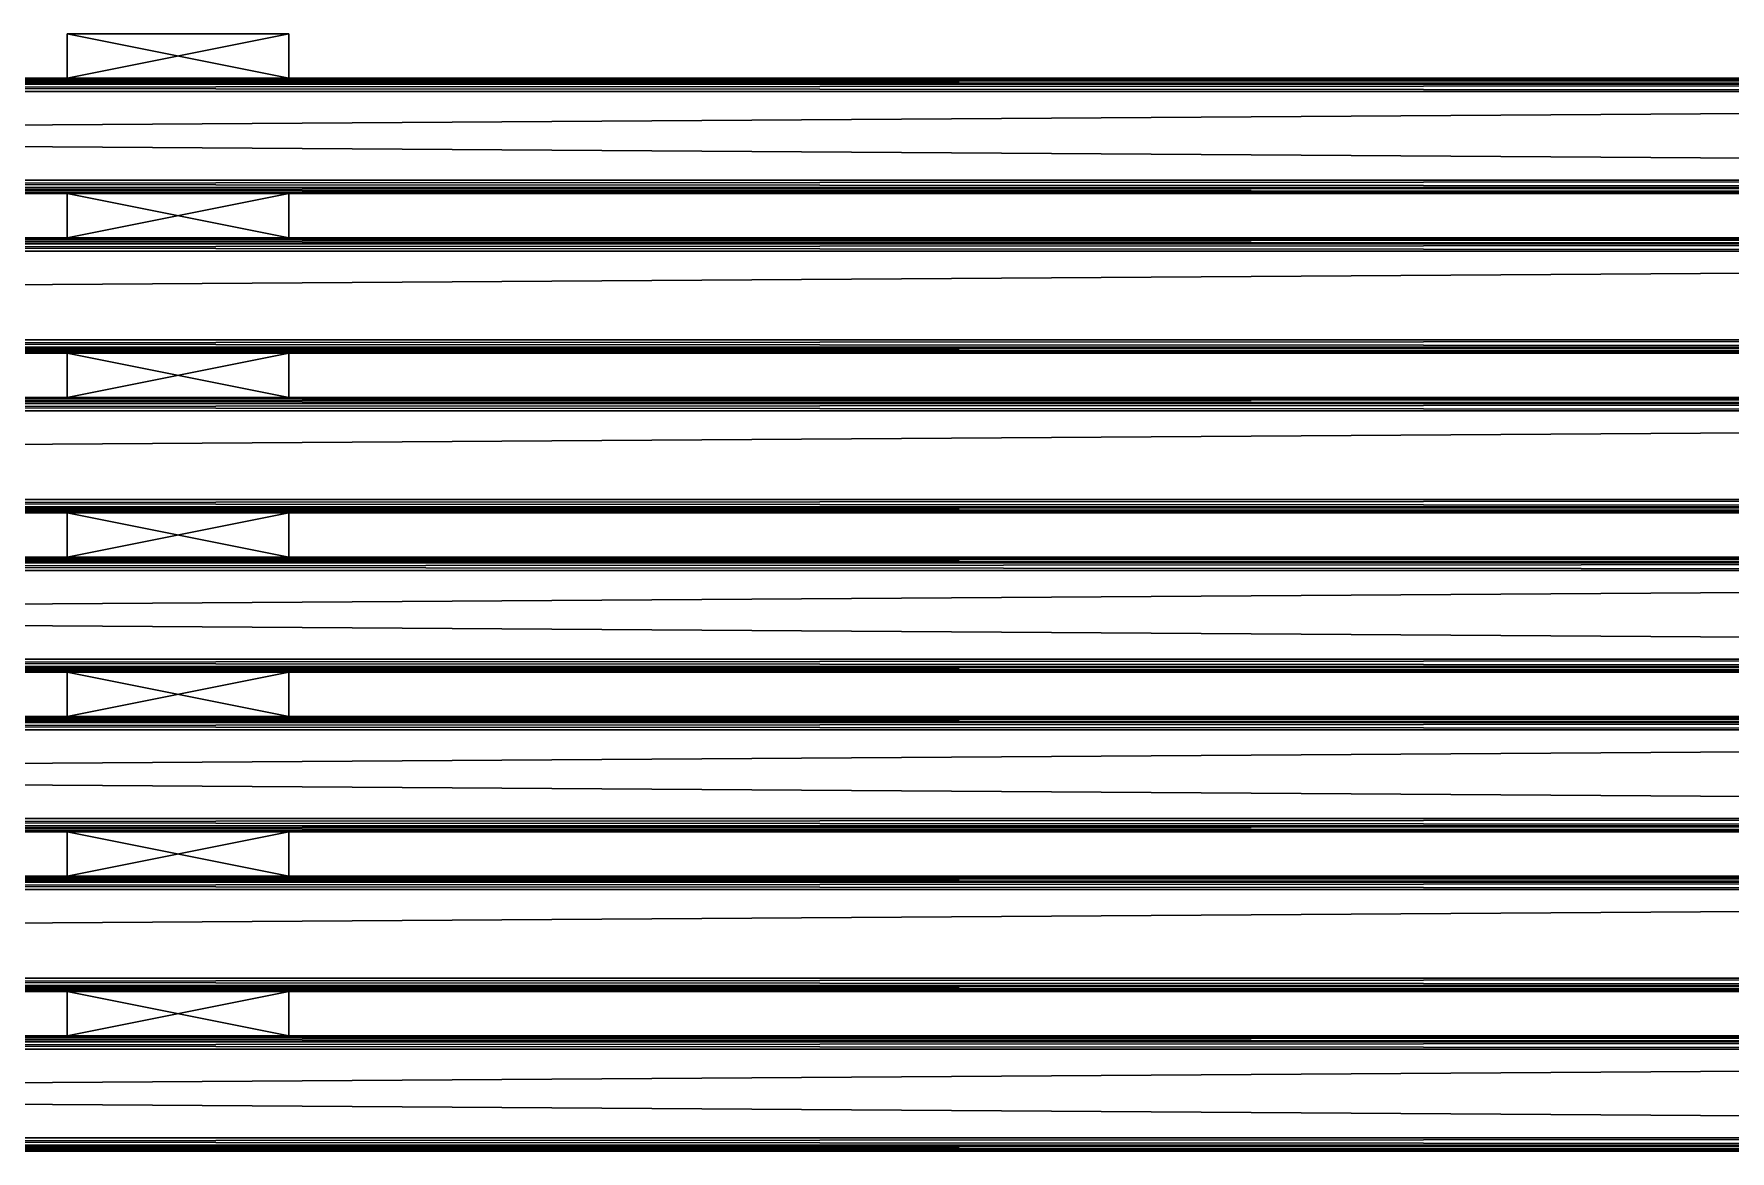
# Model space of a CAD drawing. Extents: x -1.5 to 1.5, y -0.27 to 0.35.
# Drawn here: x 0.3677 to 0.7502, y -0.2657 to -0.0137 of the extents above; entities that cross this region are included whole.
import ezdxf

# ---------------------------------------------------------------- set-up
doc = ezdxf.new("R2010")
doc.units = 0
doc.header["$MEASUREMENT"] = 0
doc.layers.get('0').update_dxf_attribs({"linetype": 'CONTINUOUS'})
doc.layers.add('ARCHITEKTURA_OBECN_', color=7, linetype='CONTINUOUS')

# ---------------------------------------------------------------- blocks, each defined once
blk = doc.blocks.new('*X15')
at = {"layer": 'ARCHITEKTURA_OBECN_', "color": 0, "linetype": 'Continuous'}
mesh = blk.add_polyface(dxfattribs=at)
corners = [(0.37522, -0.23967, 0.40968), (0.42522, -0.23967, 0.40968), (0.42522, -0.22967, 0.40968), (0.37522, -0.22967, 0.40968)]
mesh.append_faces([[corners[k] for k in face] for face in [(3, 0, 2)]], dxfattribs={"vtx1": -1, "color": 0})
mesh.append_faces([[corners[k] for k in face] for face in [(0, 1, 2)]], dxfattribs={"vtx2": -1, "color": 0})
mesh = blk.add_polyface(dxfattribs=at)
corners = [(0.37522, -0.23967, 0.28967), (0.37522, -0.23967, 0.40968), (0.37522, -0.22967, 0.40968), (0.37522, -0.22967, 0.28967)]
mesh.append_faces([[corners[k] for k in face] for face in [(3, 0, 2)]], dxfattribs={"vtx1": -1, "color": 0})
mesh.append_faces([[corners[k] for k in face] for face in [(0, 1, 2)]], dxfattribs={"vtx2": -1, "color": 0})
mesh = blk.add_polyface(dxfattribs=at)
corners = [(0.42522, -0.23967, 0.28967), (0.37522, -0.23967, 0.28967), (0.37522, -0.22967, 0.28967), (0.42522, -0.22967, 0.28967)]
mesh.append_faces([[corners[k] for k in face] for face in [(3, 0, 2)]], dxfattribs={"vtx1": -1, "color": 0})
mesh.append_faces([[corners[k] for k in face] for face in [(0, 1, 2)]], dxfattribs={"vtx2": -1, "color": 0})
mesh = blk.add_polyface(dxfattribs=at)
corners = [(0.42522, -0.22967, 0.28967), (0.37522, -0.22967, 0.28967), (0.37522, -0.22967, 0.40968), (0.42522, -0.22967, 0.40968)]
mesh.append_faces([[corners[k] for k in face] for face in [(3, 0, 2)]], dxfattribs={"vtx1": -1, "color": 0})
mesh.append_faces([[corners[k] for k in face] for face in [(0, 1, 2)]], dxfattribs={"vtx2": -1, "color": 0})
mesh = blk.add_polyface(dxfattribs=at)
corners = [(0.42522, -0.23967, 0.40968), (0.42522, -0.23967, 0.28967), (0.42522, -0.22967, 0.28967), (0.42522, -0.22967, 0.40968)]
mesh.append_faces([[corners[k] for k in face] for face in [(3, 0, 2)]], dxfattribs={"vtx1": -1, "color": 0})
mesh.append_faces([[corners[k] for k in face] for face in [(0, 1, 2)]], dxfattribs={"vtx2": -1, "color": 0})
mesh = blk.add_polyface(dxfattribs=at)
corners = [(0.37522, -0.23967, 0.28967), (0.42522, -0.23967, 0.28967), (0.42522, -0.23967, 0.40968), (0.37522, -0.23967, 0.40968)]
mesh.append_faces([[corners[k] for k in face] for face in [(3, 0, 2)]], dxfattribs={"vtx1": -1, "color": 0})
mesh.append_faces([[corners[k] for k in face] for face in [(0, 1, 2)]], dxfattribs={"vtx2": -1, "color": 0})
blk = doc.blocks.new('*X16')
at = {"layer": 'ARCHITEKTURA_OBECN_', "color": 0, "linetype": 'Continuous'}
mesh = blk.add_polyface(dxfattribs=at)
corners = [(0.37522, -0.20367, 0.40968), (0.42522, -0.20367, 0.40968), (0.42522, -0.19367, 0.40968), (0.37522, -0.19367, 0.40968)]
mesh.append_faces([[corners[k] for k in face] for face in [(3, 0, 2)]], dxfattribs={"vtx1": -1, "color": 0})
mesh.append_faces([[corners[k] for k in face] for face in [(0, 1, 2)]], dxfattribs={"vtx2": -1, "color": 0})
mesh = blk.add_polyface(dxfattribs=at)
corners = [(0.37522, -0.20367, 0.28967), (0.37522, -0.20367, 0.40968), (0.37522, -0.19367, 0.40968), (0.37522, -0.19367, 0.28967)]
mesh.append_faces([[corners[k] for k in face] for face in [(3, 0, 2)]], dxfattribs={"vtx1": -1, "color": 0})
mesh.append_faces([[corners[k] for k in face] for face in [(0, 1, 2)]], dxfattribs={"vtx2": -1, "color": 0})
mesh = blk.add_polyface(dxfattribs=at)
corners = [(0.42522, -0.20367, 0.28967), (0.37522, -0.20367, 0.28967), (0.37522, -0.19367, 0.28967), (0.42522, -0.19367, 0.28967)]
mesh.append_faces([[corners[k] for k in face] for face in [(3, 0, 2)]], dxfattribs={"vtx1": -1, "color": 0})
mesh.append_faces([[corners[k] for k in face] for face in [(0, 1, 2)]], dxfattribs={"vtx2": -1, "color": 0})
mesh = blk.add_polyface(dxfattribs=at)
corners = [(0.42522, -0.19367, 0.28967), (0.37522, -0.19367, 0.28967), (0.37522, -0.19367, 0.40968), (0.42522, -0.19367, 0.40968)]
mesh.append_faces([[corners[k] for k in face] for face in [(3, 0, 2)]], dxfattribs={"vtx1": -1, "color": 0})
mesh.append_faces([[corners[k] for k in face] for face in [(0, 1, 2)]], dxfattribs={"vtx2": -1, "color": 0})
mesh = blk.add_polyface(dxfattribs=at)
corners = [(0.42522, -0.20367, 0.40968), (0.42522, -0.20367, 0.28967), (0.42522, -0.19367, 0.28967), (0.42522, -0.19367, 0.40968)]
mesh.append_faces([[corners[k] for k in face] for face in [(3, 0, 2)]], dxfattribs={"vtx1": -1, "color": 0})
mesh.append_faces([[corners[k] for k in face] for face in [(0, 1, 2)]], dxfattribs={"vtx2": -1, "color": 0})
mesh = blk.add_polyface(dxfattribs=at)
corners = [(0.37522, -0.20367, 0.28967), (0.42522, -0.20367, 0.28967), (0.42522, -0.20367, 0.40968), (0.37522, -0.20367, 0.40968)]
mesh.append_faces([[corners[k] for k in face] for face in [(3, 0, 2)]], dxfattribs={"vtx1": -1, "color": 0})
mesh.append_faces([[corners[k] for k in face] for face in [(0, 1, 2)]], dxfattribs={"vtx2": -1, "color": 0})
blk = doc.blocks.new('*X17')
at = {"layer": 'ARCHITEKTURA_OBECN_', "color": 0, "linetype": 'Continuous'}
mesh = blk.add_polyface(dxfattribs=at)
corners = [(0.37522, -0.16767, 0.40968), (0.42522, -0.16767, 0.40968), (0.42522, -0.15767, 0.40968), (0.37522, -0.15767, 0.40968)]
mesh.append_faces([[corners[k] for k in face] for face in [(3, 0, 2)]], dxfattribs={"vtx1": -1, "color": 0})
mesh.append_faces([[corners[k] for k in face] for face in [(0, 1, 2)]], dxfattribs={"vtx2": -1, "color": 0})
mesh = blk.add_polyface(dxfattribs=at)
corners = [(0.37522, -0.16767, 0.28967), (0.37522, -0.16767, 0.40968), (0.37522, -0.15767, 0.40968), (0.37522, -0.15767, 0.28967)]
mesh.append_faces([[corners[k] for k in face] for face in [(3, 0, 2)]], dxfattribs={"vtx1": -1, "color": 0})
mesh.append_faces([[corners[k] for k in face] for face in [(0, 1, 2)]], dxfattribs={"vtx2": -1, "color": 0})
mesh = blk.add_polyface(dxfattribs=at)
corners = [(0.42522, -0.16767, 0.28967), (0.37522, -0.16767, 0.28967), (0.37522, -0.15767, 0.28967), (0.42522, -0.15767, 0.28967)]
mesh.append_faces([[corners[k] for k in face] for face in [(3, 0, 2)]], dxfattribs={"vtx1": -1, "color": 0})
mesh.append_faces([[corners[k] for k in face] for face in [(0, 1, 2)]], dxfattribs={"vtx2": -1, "color": 0})
mesh = blk.add_polyface(dxfattribs=at)
corners = [(0.42522, -0.15767, 0.28967), (0.37522, -0.15767, 0.28967), (0.37522, -0.15767, 0.40968), (0.42522, -0.15767, 0.40968)]
mesh.append_faces([[corners[k] for k in face] for face in [(3, 0, 2)]], dxfattribs={"vtx1": -1, "color": 0})
mesh.append_faces([[corners[k] for k in face] for face in [(0, 1, 2)]], dxfattribs={"vtx2": -1, "color": 0})
mesh = blk.add_polyface(dxfattribs=at)
corners = [(0.42522, -0.16767, 0.40968), (0.42522, -0.16767, 0.28967), (0.42522, -0.15767, 0.28967), (0.42522, -0.15767, 0.40968)]
mesh.append_faces([[corners[k] for k in face] for face in [(3, 0, 2)]], dxfattribs={"vtx1": -1, "color": 0})
mesh.append_faces([[corners[k] for k in face] for face in [(0, 1, 2)]], dxfattribs={"vtx2": -1, "color": 0})
mesh = blk.add_polyface(dxfattribs=at)
corners = [(0.37522, -0.16767, 0.28967), (0.42522, -0.16767, 0.28967), (0.42522, -0.16767, 0.40968), (0.37522, -0.16767, 0.40968)]
mesh.append_faces([[corners[k] for k in face] for face in [(3, 0, 2)]], dxfattribs={"vtx1": -1, "color": 0})
mesh.append_faces([[corners[k] for k in face] for face in [(0, 1, 2)]], dxfattribs={"vtx2": -1, "color": 0})
blk = doc.blocks.new('*X18')
at = {"layer": 'ARCHITEKTURA_OBECN_', "color": 0, "linetype": 'Continuous'}
mesh = blk.add_polyface(dxfattribs=at)
corners = [(0.37522, -0.13167, 0.40968), (0.42522, -0.13167, 0.40968), (0.42522, -0.12167, 0.40968), (0.37522, -0.12167, 0.40968)]
mesh.append_faces([[corners[k] for k in face] for face in [(3, 0, 2)]], dxfattribs={"vtx1": -1, "color": 0})
mesh.append_faces([[corners[k] for k in face] for face in [(0, 1, 2)]], dxfattribs={"vtx2": -1, "color": 0})
mesh = blk.add_polyface(dxfattribs=at)
corners = [(0.37522, -0.13167, 0.28967), (0.37522, -0.13167, 0.40968), (0.37522, -0.12167, 0.40968), (0.37522, -0.12167, 0.28967)]
mesh.append_faces([[corners[k] for k in face] for face in [(3, 0, 2)]], dxfattribs={"vtx1": -1, "color": 0})
mesh.append_faces([[corners[k] for k in face] for face in [(0, 1, 2)]], dxfattribs={"vtx2": -1, "color": 0})
mesh = blk.add_polyface(dxfattribs=at)
corners = [(0.42522, -0.13167, 0.28967), (0.37522, -0.13167, 0.28967), (0.37522, -0.12167, 0.28967), (0.42522, -0.12167, 0.28967)]
mesh.append_faces([[corners[k] for k in face] for face in [(3, 0, 2)]], dxfattribs={"vtx1": -1, "color": 0})
mesh.append_faces([[corners[k] for k in face] for face in [(0, 1, 2)]], dxfattribs={"vtx2": -1, "color": 0})
mesh = blk.add_polyface(dxfattribs=at)
corners = [(0.42522, -0.12167, 0.28967), (0.37522, -0.12167, 0.28967), (0.37522, -0.12167, 0.40968), (0.42522, -0.12167, 0.40968)]
mesh.append_faces([[corners[k] for k in face] for face in [(3, 0, 2)]], dxfattribs={"vtx1": -1, "color": 0})
mesh.append_faces([[corners[k] for k in face] for face in [(0, 1, 2)]], dxfattribs={"vtx2": -1, "color": 0})
mesh = blk.add_polyface(dxfattribs=at)
corners = [(0.42522, -0.13167, 0.40968), (0.42522, -0.13167, 0.28967), (0.42522, -0.12167, 0.28967), (0.42522, -0.12167, 0.40968)]
mesh.append_faces([[corners[k] for k in face] for face in [(3, 0, 2)]], dxfattribs={"vtx1": -1, "color": 0})
mesh.append_faces([[corners[k] for k in face] for face in [(0, 1, 2)]], dxfattribs={"vtx2": -1, "color": 0})
mesh = blk.add_polyface(dxfattribs=at)
corners = [(0.37522, -0.13167, 0.28967), (0.42522, -0.13167, 0.28967), (0.42522, -0.13167, 0.40968), (0.37522, -0.13167, 0.40968)]
mesh.append_faces([[corners[k] for k in face] for face in [(3, 0, 2)]], dxfattribs={"vtx1": -1, "color": 0})
mesh.append_faces([[corners[k] for k in face] for face in [(0, 1, 2)]], dxfattribs={"vtx2": -1, "color": 0})
blk = doc.blocks.new('*X19')
at = {"layer": 'ARCHITEKTURA_OBECN_', "color": 0, "linetype": 'Continuous'}
mesh = blk.add_polyface(dxfattribs=at)
corners = [(0.37522, -0.09567, 0.40968), (0.42522, -0.09567, 0.40968), (0.42522, -0.08567, 0.40968), (0.37522, -0.08567, 0.40968)]
mesh.append_faces([[corners[k] for k in face] for face in [(3, 0, 2)]], dxfattribs={"vtx1": -1, "color": 0})
mesh.append_faces([[corners[k] for k in face] for face in [(0, 1, 2)]], dxfattribs={"vtx2": -1, "color": 0})
mesh = blk.add_polyface(dxfattribs=at)
corners = [(0.37522, -0.09567, 0.28967), (0.37522, -0.09567, 0.40968), (0.37522, -0.08567, 0.40968), (0.37522, -0.08567, 0.28967)]
mesh.append_faces([[corners[k] for k in face] for face in [(3, 0, 2)]], dxfattribs={"vtx1": -1, "color": 0})
mesh.append_faces([[corners[k] for k in face] for face in [(0, 1, 2)]], dxfattribs={"vtx2": -1, "color": 0})
mesh = blk.add_polyface(dxfattribs=at)
corners = [(0.42522, -0.09567, 0.28967), (0.37522, -0.09567, 0.28967), (0.37522, -0.08567, 0.28967), (0.42522, -0.08567, 0.28967)]
mesh.append_faces([[corners[k] for k in face] for face in [(3, 0, 2)]], dxfattribs={"vtx1": -1, "color": 0})
mesh.append_faces([[corners[k] for k in face] for face in [(0, 1, 2)]], dxfattribs={"vtx2": -1, "color": 0})
mesh = blk.add_polyface(dxfattribs=at)
corners = [(0.42522, -0.08567, 0.28967), (0.37522, -0.08567, 0.28967), (0.37522, -0.08567, 0.40968), (0.42522, -0.08567, 0.40968)]
mesh.append_faces([[corners[k] for k in face] for face in [(3, 0, 2)]], dxfattribs={"vtx1": -1, "color": 0})
mesh.append_faces([[corners[k] for k in face] for face in [(0, 1, 2)]], dxfattribs={"vtx2": -1, "color": 0})
mesh = blk.add_polyface(dxfattribs=at)
corners = [(0.42522, -0.09567, 0.40968), (0.42522, -0.09567, 0.28967), (0.42522, -0.08567, 0.28967), (0.42522, -0.08567, 0.40968)]
mesh.append_faces([[corners[k] for k in face] for face in [(3, 0, 2)]], dxfattribs={"vtx1": -1, "color": 0})
mesh.append_faces([[corners[k] for k in face] for face in [(0, 1, 2)]], dxfattribs={"vtx2": -1, "color": 0})
mesh = blk.add_polyface(dxfattribs=at)
corners = [(0.37522, -0.09567, 0.28967), (0.42522, -0.09567, 0.28967), (0.42522, -0.09567, 0.40968), (0.37522, -0.09567, 0.40968)]
mesh.append_faces([[corners[k] for k in face] for face in [(3, 0, 2)]], dxfattribs={"vtx1": -1, "color": 0})
mesh.append_faces([[corners[k] for k in face] for face in [(0, 1, 2)]], dxfattribs={"vtx2": -1, "color": 0})
blk = doc.blocks.new('*X20')
at = {"layer": 'ARCHITEKTURA_OBECN_', "color": 0, "linetype": 'Continuous'}
mesh = blk.add_polyface(dxfattribs=at)
corners = [(0.37522, -0.05967, 0.40968), (0.42522, -0.05967, 0.40968), (0.42522, -0.04967, 0.40968), (0.37522, -0.04967, 0.40968)]
mesh.append_faces([[corners[k] for k in face] for face in [(3, 0, 2)]], dxfattribs={"vtx1": -1, "color": 0})
mesh.append_faces([[corners[k] for k in face] for face in [(0, 1, 2)]], dxfattribs={"vtx2": -1, "color": 0})
mesh = blk.add_polyface(dxfattribs=at)
corners = [(0.37522, -0.05967, 0.28967), (0.37522, -0.05967, 0.40968), (0.37522, -0.04967, 0.40968), (0.37522, -0.04967, 0.28967)]
mesh.append_faces([[corners[k] for k in face] for face in [(3, 0, 2)]], dxfattribs={"vtx1": -1, "color": 0})
mesh.append_faces([[corners[k] for k in face] for face in [(0, 1, 2)]], dxfattribs={"vtx2": -1, "color": 0})
mesh = blk.add_polyface(dxfattribs=at)
corners = [(0.42522, -0.05967, 0.28967), (0.37522, -0.05967, 0.28967), (0.37522, -0.04967, 0.28967), (0.42522, -0.04967, 0.28967)]
mesh.append_faces([[corners[k] for k in face] for face in [(3, 0, 2)]], dxfattribs={"vtx1": -1, "color": 0})
mesh.append_faces([[corners[k] for k in face] for face in [(0, 1, 2)]], dxfattribs={"vtx2": -1, "color": 0})
mesh = blk.add_polyface(dxfattribs=at)
corners = [(0.42522, -0.04967, 0.28967), (0.37522, -0.04967, 0.28967), (0.37522, -0.04967, 0.40968), (0.42522, -0.04967, 0.40968)]
mesh.append_faces([[corners[k] for k in face] for face in [(3, 0, 2)]], dxfattribs={"vtx1": -1, "color": 0})
mesh.append_faces([[corners[k] for k in face] for face in [(0, 1, 2)]], dxfattribs={"vtx2": -1, "color": 0})
mesh = blk.add_polyface(dxfattribs=at)
corners = [(0.42522, -0.05967, 0.40968), (0.42522, -0.05967, 0.28967), (0.42522, -0.04967, 0.28967), (0.42522, -0.04967, 0.40968)]
mesh.append_faces([[corners[k] for k in face] for face in [(3, 0, 2)]], dxfattribs={"vtx1": -1, "color": 0})
mesh.append_faces([[corners[k] for k in face] for face in [(0, 1, 2)]], dxfattribs={"vtx2": -1, "color": 0})
mesh = blk.add_polyface(dxfattribs=at)
corners = [(0.37522, -0.05967, 0.28967), (0.42522, -0.05967, 0.28967), (0.42522, -0.05967, 0.40968), (0.37522, -0.05967, 0.40968)]
mesh.append_faces([[corners[k] for k in face] for face in [(3, 0, 2)]], dxfattribs={"vtx1": -1, "color": 0})
mesh.append_faces([[corners[k] for k in face] for face in [(0, 1, 2)]], dxfattribs={"vtx2": -1, "color": 0})
blk = doc.blocks.new('*X21')
at = {"layer": 'ARCHITEKTURA_OBECN_', "color": 0, "linetype": 'Continuous'}
mesh = blk.add_polyface(dxfattribs=at)
corners = [(0.37522, -0.02367, 0.40968), (0.42522, -0.02367, 0.40968), (0.42522, -0.01367, 0.40968), (0.37522, -0.01367, 0.40968)]
mesh.append_faces([[corners[k] for k in face] for face in [(3, 0, 2)]], dxfattribs={"vtx1": -1, "color": 0})
mesh.append_faces([[corners[k] for k in face] for face in [(0, 1, 2)]], dxfattribs={"vtx2": -1, "color": 0})
mesh = blk.add_polyface(dxfattribs=at)
corners = [(0.37522, -0.02367, 0.28967), (0.37522, -0.02367, 0.40968), (0.37522, -0.01367, 0.40968), (0.37522, -0.01367, 0.28967)]
mesh.append_faces([[corners[k] for k in face] for face in [(3, 0, 2)]], dxfattribs={"vtx1": -1, "color": 0})
mesh.append_faces([[corners[k] for k in face] for face in [(0, 1, 2)]], dxfattribs={"vtx2": -1, "color": 0})
mesh = blk.add_polyface(dxfattribs=at)
corners = [(0.42522, -0.02367, 0.28967), (0.37522, -0.02367, 0.28967), (0.37522, -0.01367, 0.28967), (0.42522, -0.01367, 0.28967)]
mesh.append_faces([[corners[k] for k in face] for face in [(3, 0, 2)]], dxfattribs={"vtx1": -1, "color": 0})
mesh.append_faces([[corners[k] for k in face] for face in [(0, 1, 2)]], dxfattribs={"vtx2": -1, "color": 0})
mesh = blk.add_polyface(dxfattribs=at)
corners = [(0.42522, -0.01367, 0.28967), (0.37522, -0.01367, 0.28967), (0.37522, -0.01367, 0.40968), (0.42522, -0.01367, 0.40968)]
mesh.append_faces([[corners[k] for k in face] for face in [(3, 0, 2)]], dxfattribs={"vtx1": -1, "color": 0})
mesh.append_faces([[corners[k] for k in face] for face in [(0, 1, 2)]], dxfattribs={"vtx2": -1, "color": 0})
mesh = blk.add_polyface(dxfattribs=at)
corners = [(0.42522, -0.02367, 0.40968), (0.42522, -0.02367, 0.28967), (0.42522, -0.01367, 0.28967), (0.42522, -0.01367, 0.40968)]
mesh.append_faces([[corners[k] for k in face] for face in [(3, 0, 2)]], dxfattribs={"vtx1": -1, "color": 0})
mesh.append_faces([[corners[k] for k in face] for face in [(0, 1, 2)]], dxfattribs={"vtx2": -1, "color": 0})
mesh = blk.add_polyface(dxfattribs=at)
corners = [(0.37522, -0.02367, 0.28967), (0.42522, -0.02367, 0.28967), (0.42522, -0.02367, 0.40968), (0.37522, -0.02367, 0.40968)]
mesh.append_faces([[corners[k] for k in face] for face in [(3, 0, 2)]], dxfattribs={"vtx1": -1, "color": 0})
mesh.append_faces([[corners[k] for k in face] for face in [(0, 1, 2)]], dxfattribs={"vtx2": -1, "color": 0})

msp = doc.modelspace()

# ---------------------------------------------------------------- linework, layer by layer
at = {"linetype": 'Continuous'}
for points in [[(1.49822, -0.02367, 0.28266), (1.49822, -0.02367, 0.41666), (-1.49778, -0.02367, 0.41666)], [(-1.49778, -0.02367, 0.41666), (-1.49778, -0.02367, 0.28266), (1.49822, -0.02367, 0.28266)], [(-1.49778, -0.024, 0.28099), (1.49822, -0.024, 0.28099), (1.49822, -0.02367, 0.28266)], [(1.49822, -0.02367, 0.28266), (-1.49778, -0.02367, 0.28266), (-1.49778, -0.024, 0.28099)], [(1.49822, -0.024, 0.41832), (-1.49778, -0.024, 0.41832), (-1.49778, -0.02367, 0.41666)], [(-1.49778, -0.02367, 0.41666), (1.49822, -0.02367, 0.41666), (1.49822, -0.024, 0.41832)], [(-1.49778, -0.025, 0.27999), (1.49822, -0.025, 0.27999), (1.49822, -0.024, 0.28099)], [(1.49822, -0.024, 0.28099), (-1.49778, -0.024, 0.28099), (-1.49778, -0.025, 0.27999)], [(1.49822, -0.025, 0.41932), (-1.49778, -0.025, 0.41932), (-1.49778, -0.024, 0.41832)], [(-1.49778, -0.024, 0.41832), (1.49822, -0.024, 0.41832), (1.49822, -0.025, 0.41932)], [(-1.49778, -0.025, 0.27999), (-1.49778, -0.02667, 0.27966), (1.49822, -0.02667, 0.27966)], [(1.49822, -0.02667, 0.27966), (1.49822, -0.025, 0.27999), (-1.49778, -0.025, 0.27999)], [(-1.49778, -0.02667, 0.41966), (-1.49778, -0.025, 0.41932), (1.49822, -0.025, 0.41932)], [(1.49822, -0.025, 0.41932), (1.49822, -0.02667, 0.41966), (-1.49778, -0.02667, 0.41966)], [(-1.49778, -0.04667, 0.41966), (-1.49778, -0.02667, 0.41966), (1.49822, -0.02667, 0.41966)], [(1.49822, -0.02667, 0.41966), (1.49822, -0.04667, 0.41966), (-1.49778, -0.04667, 0.41966)], [(-1.49778, -0.02667, 0.27966), (-1.49778, -0.04667, 0.27966), (1.49822, -0.04667, 0.27966)], [(1.49822, -0.04667, 0.27966), (1.49822, -0.02667, 0.27966), (-1.49778, -0.02667, 0.27966)], [(-1.49778, -0.04667, 0.27966), (-1.49778, -0.04833, 0.27999), (1.49822, -0.04833, 0.27999)], [(1.49822, -0.04833, 0.27999), (1.49822, -0.04667, 0.27966), (-1.49778, -0.04667, 0.27966)], [(1.49822, -0.04667, 0.41966), (1.49822, -0.04833, 0.41932), (-1.49778, -0.04833, 0.41932)], [(-1.49778, -0.04833, 0.41932), (-1.49778, -0.04667, 0.41966), (1.49822, -0.04667, 0.41966)], [(-1.49778, -0.04933, 0.28099), (1.49822, -0.04933, 0.28099), (1.49822, -0.04833, 0.27999)], [(1.49822, -0.04833, 0.27999), (-1.49778, -0.04833, 0.27999), (-1.49778, -0.04933, 0.28099)], [(1.49822, -0.04933, 0.41832), (-1.49778, -0.04933, 0.41832), (-1.49778, -0.04833, 0.41932)], [(-1.49778, -0.04833, 0.41932), (1.49822, -0.04833, 0.41932), (1.49822, -0.04933, 0.41832)], [(1.49822, -0.04933, 0.28099), (-1.49778, -0.04933, 0.28099), (-1.49778, -0.04967, 0.28266)], [(-1.49778, -0.04967, 0.28266), (1.49822, -0.04967, 0.28266), (1.49822, -0.04933, 0.28099)], [(1.49822, -0.04967, 0.41666), (-1.49778, -0.04967, 0.41666), (-1.49778, -0.04933, 0.41832)], [(-1.49778, -0.04933, 0.41832), (1.49822, -0.04933, 0.41832), (1.49822, -0.04967, 0.41666)], [(-1.49778, -0.04967, 0.28266), (-1.49778, -0.04967, 0.41666), (1.49822, -0.04967, 0.41666)], [(1.49822, -0.04967, 0.41666), (1.49822, -0.04967, 0.28266), (-1.49778, -0.04967, 0.28266)], [(1.49822, -0.05967, 0.28266), (1.49822, -0.05967, 0.41666), (-1.49778, -0.05967, 0.41666)], [(-1.49778, -0.05967, 0.41666), (-1.49778, -0.05967, 0.28266), (1.49822, -0.05967, 0.28266)], [(-1.49778, -0.06, 0.28099), (1.49822, -0.06, 0.28099), (1.49822, -0.05967, 0.28266)], [(1.49822, -0.05967, 0.28266), (-1.49778, -0.05967, 0.28266), (-1.49778, -0.06, 0.28099)], [(1.49822, -0.06, 0.41832), (-1.49778, -0.06, 0.41832), (-1.49778, -0.05967, 0.41666)], [(-1.49778, -0.05967, 0.41666), (1.49822, -0.05967, 0.41666), (1.49822, -0.06, 0.41832)], [(-1.49778, -0.061, 0.27999), (1.49822, -0.061, 0.27999), (1.49822, -0.06, 0.28099)], [(1.49822, -0.06, 0.28099), (-1.49778, -0.06, 0.28099), (-1.49778, -0.061, 0.27999)], [(1.49822, -0.061, 0.41932), (-1.49778, -0.061, 0.41932), (-1.49778, -0.06, 0.41832)], [(-1.49778, -0.06, 0.41832), (1.49822, -0.06, 0.41832), (1.49822, -0.061, 0.41932)], [(-1.49778, -0.061, 0.27999), (-1.49778, -0.06267, 0.27966), (1.49822, -0.06267, 0.27966)], [(1.49822, -0.06267, 0.27966), (1.49822, -0.061, 0.27999), (-1.49778, -0.061, 0.27999)], [(-1.49778, -0.06267, 0.41966), (-1.49778, -0.061, 0.41932), (1.49822, -0.061, 0.41932)], [(1.49822, -0.061, 0.41932), (1.49822, -0.06267, 0.41966), (-1.49778, -0.06267, 0.41966)], [(-1.49778, -0.08267, 0.41966), (-1.49778, -0.06267, 0.41966), (1.49822, -0.06267, 0.41966)], [(1.49822, -0.06267, 0.41966), (1.49822, -0.08267, 0.41966), (-1.49778, -0.08267, 0.41966)], [(-1.49778, -0.08267, 0.27966), (1.49822, -0.08267, 0.27966), (1.49822, -0.06267, 0.27966)], [(1.49822, -0.06267, 0.27966), (-1.49778, -0.06267, 0.27966), (-1.49778, -0.08267, 0.27966)], [(-1.49778, -0.08267, 0.27966), (-1.49778, -0.08433, 0.27999), (1.49822, -0.08433, 0.27999)], [(1.49822, -0.08433, 0.27999), (1.49822, -0.08267, 0.27966), (-1.49778, -0.08267, 0.27966)], [(1.49822, -0.08267, 0.41966), (1.49822, -0.08433, 0.41932), (-1.49778, -0.08433, 0.41932)], [(-1.49778, -0.08433, 0.41932), (-1.49778, -0.08267, 0.41966), (1.49822, -0.08267, 0.41966)], [(-1.49778, -0.08533, 0.28099), (1.49822, -0.08533, 0.28099), (1.49822, -0.08433, 0.27999)], [(1.49822, -0.08433, 0.27999), (-1.49778, -0.08433, 0.27999), (-1.49778, -0.08533, 0.28099)], [(1.49822, -0.08533, 0.41832), (-1.49778, -0.08533, 0.41832), (-1.49778, -0.08433, 0.41932)], [(-1.49778, -0.08433, 0.41932), (1.49822, -0.08433, 0.41932), (1.49822, -0.08533, 0.41832)], [(1.49822, -0.08533, 0.28099), (-1.49778, -0.08533, 0.28099), (-1.49778, -0.08567, 0.28266)], [(-1.49778, -0.08567, 0.28266), (1.49822, -0.08567, 0.28266), (1.49822, -0.08533, 0.28099)], [(1.49822, -0.08567, 0.41666), (-1.49778, -0.08567, 0.41666), (-1.49778, -0.08533, 0.41832)], [(-1.49778, -0.08533, 0.41832), (1.49822, -0.08533, 0.41832), (1.49822, -0.08567, 0.41666)], [(-1.49778, -0.08567, 0.28266), (-1.49778, -0.08567, 0.41666), (1.49822, -0.08567, 0.41666)], [(1.49822, -0.08567, 0.41666), (1.49822, -0.08567, 0.28266), (-1.49778, -0.08567, 0.28266)], [(1.49822, -0.09567, 0.28266), (1.49822, -0.09567, 0.41666), (-1.49778, -0.09567, 0.41666)], [(-1.49778, -0.09567, 0.41666), (-1.49778, -0.09567, 0.28266), (1.49822, -0.09567, 0.28266)], [(-1.49778, -0.096, 0.28099), (1.49822, -0.096, 0.28099), (1.49822, -0.09567, 0.28266)], [(1.49822, -0.09567, 0.28266), (-1.49778, -0.09567, 0.28266), (-1.49778, -0.096, 0.28099)], [(1.49822, -0.096, 0.41832), (-1.49778, -0.096, 0.41832), (-1.49778, -0.09567, 0.41666)], [(-1.49778, -0.09567, 0.41666), (1.49822, -0.09567, 0.41666), (1.49822, -0.096, 0.41832)], [(-1.49778, -0.097, 0.27999), (1.49822, -0.097, 0.27999), (1.49822, -0.096, 0.28099)], [(1.49822, -0.096, 0.28099), (-1.49778, -0.096, 0.28099), (-1.49778, -0.097, 0.27999)], [(1.49822, -0.097, 0.41932), (-1.49778, -0.097, 0.41932), (-1.49778, -0.096, 0.41832)], [(-1.49778, -0.096, 0.41832), (1.49822, -0.096, 0.41832), (1.49822, -0.097, 0.41932)], [(-1.49778, -0.097, 0.27999), (-1.49778, -0.09867, 0.27966), (1.49822, -0.09867, 0.27966)], [(1.49822, -0.09867, 0.27966), (1.49822, -0.097, 0.27999), (-1.49778, -0.097, 0.27999)], [(-1.49778, -0.09867, 0.41966), (-1.49778, -0.097, 0.41932), (1.49822, -0.097, 0.41932)], [(1.49822, -0.097, 0.41932), (1.49822, -0.09867, 0.41966), (-1.49778, -0.09867, 0.41966)], [(-1.49778, -0.11867, 0.41966), (-1.49778, -0.09867, 0.41966), (1.49822, -0.09867, 0.41966)], [(1.49822, -0.09867, 0.41966), (1.49822, -0.11867, 0.41966), (-1.49778, -0.11867, 0.41966)], [(-1.49778, -0.11867, 0.27966), (1.49822, -0.11867, 0.27966), (1.49822, -0.09867, 0.27966)], [(1.49822, -0.09867, 0.27966), (-1.49778, -0.09867, 0.27966), (-1.49778, -0.11867, 0.27966)], [(-1.49778, -0.11867, 0.27966), (-1.49778, -0.12033, 0.27999), (1.49822, -0.12033, 0.27999)], [(1.49822, -0.12033, 0.27999), (1.49822, -0.11867, 0.27966), (-1.49778, -0.11867, 0.27966)], [(1.49822, -0.11867, 0.41966), (1.49822, -0.12033, 0.41932), (-1.49778, -0.12033, 0.41932)], [(-1.49778, -0.12033, 0.41932), (-1.49778, -0.11867, 0.41966), (1.49822, -0.11867, 0.41966)], [(-1.49778, -0.12133, 0.28099), (1.49822, -0.12133, 0.28099), (1.49822, -0.12033, 0.27999)], [(1.49822, -0.12033, 0.27999), (-1.49778, -0.12033, 0.27999), (-1.49778, -0.12133, 0.28099)], [(1.49822, -0.12133, 0.41832), (-1.49778, -0.12133, 0.41832), (-1.49778, -0.12033, 0.41932)], [(-1.49778, -0.12033, 0.41932), (1.49822, -0.12033, 0.41932), (1.49822, -0.12133, 0.41832)], [(1.49822, -0.12133, 0.28099), (-1.49778, -0.12133, 0.28099), (-1.49778, -0.12167, 0.28266)], [(-1.49778, -0.12167, 0.28266), (1.49822, -0.12167, 0.28266), (1.49822, -0.12133, 0.28099)], [(1.49822, -0.12167, 0.41666), (-1.49778, -0.12167, 0.41666), (-1.49778, -0.12133, 0.41832)], [(-1.49778, -0.12133, 0.41832), (1.49822, -0.12133, 0.41832), (1.49822, -0.12167, 0.41666)], [(-1.49778, -0.12167, 0.28266), (-1.49778, -0.12167, 0.41666), (1.49822, -0.12167, 0.41666)], [(1.49822, -0.12167, 0.41666), (1.49822, -0.12167, 0.28266), (-1.49778, -0.12167, 0.28266)], [(1.49822, -0.13167, 0.28266), (1.49822, -0.13167, 0.41666), (-1.49778, -0.13167, 0.41666)], [(-1.49778, -0.13167, 0.41666), (-1.49778, -0.13167, 0.28266), (1.49822, -0.13167, 0.28266)], [(-1.49778, -0.132, 0.28099), (1.49822, -0.132, 0.28099), (1.49822, -0.13167, 0.28266)], [(1.49822, -0.13167, 0.28266), (-1.49778, -0.13167, 0.28266), (-1.49778, -0.132, 0.28099)], [(1.49822, -0.132, 0.41832), (-1.49778, -0.132, 0.41832), (-1.49778, -0.13167, 0.41666)], [(-1.49778, -0.13167, 0.41666), (1.49822, -0.13167, 0.41666), (1.49822, -0.132, 0.41832)], [(-1.49778, -0.133, 0.27999), (1.49822, -0.133, 0.27999), (1.49822, -0.132, 0.28099)], [(1.49822, -0.132, 0.28099), (-1.49778, -0.132, 0.28099), (-1.49778, -0.133, 0.27999)], [(1.49822, -0.133, 0.41932), (-1.49778, -0.133, 0.41932), (-1.49778, -0.132, 0.41832)], [(-1.49778, -0.132, 0.41832), (1.49822, -0.132, 0.41832), (1.49822, -0.133, 0.41932)], [(-1.49778, -0.133, 0.27999), (-1.49778, -0.13467, 0.27966), (1.49822, -0.13467, 0.27966)], [(1.49822, -0.13467, 0.27966), (1.49822, -0.133, 0.27999), (-1.49778, -0.133, 0.27999)], [(-1.49778, -0.13467, 0.41966), (-1.49778, -0.133, 0.41932), (1.49822, -0.133, 0.41932)], [(1.49822, -0.133, 0.41932), (1.49822, -0.13467, 0.41966), (-1.49778, -0.13467, 0.41966)], [(-1.49778, -0.15467, 0.41966), (-1.49778, -0.13467, 0.41966), (1.49822, -0.13467, 0.41966)], [(1.49822, -0.13467, 0.41966), (1.49822, -0.15467, 0.41966), (-1.49778, -0.15467, 0.41966)], [(-1.49778, -0.13467, 0.27966), (-1.49778, -0.15467, 0.27966), (1.49822, -0.15467, 0.27966)], [(1.49822, -0.15467, 0.27966), (1.49822, -0.13467, 0.27966), (-1.49778, -0.13467, 0.27966)], [(-1.49778, -0.15467, 0.27966), (-1.49778, -0.15633, 0.27999), (1.49822, -0.15633, 0.27999)], [(1.49822, -0.15633, 0.27999), (1.49822, -0.15467, 0.27966), (-1.49778, -0.15467, 0.27966)], [(1.49822, -0.15467, 0.41966), (1.49822, -0.15633, 0.41932), (-1.49778, -0.15633, 0.41932)], [(-1.49778, -0.15633, 0.41932), (-1.49778, -0.15467, 0.41966), (1.49822, -0.15467, 0.41966)], [(-1.49778, -0.15733, 0.28099), (1.49822, -0.15733, 0.28099), (1.49822, -0.15633, 0.27999)], [(1.49822, -0.15633, 0.27999), (-1.49778, -0.15633, 0.27999), (-1.49778, -0.15733, 0.28099)], [(1.49822, -0.15733, 0.41832), (-1.49778, -0.15733, 0.41832), (-1.49778, -0.15633, 0.41932)], [(-1.49778, -0.15633, 0.41932), (1.49822, -0.15633, 0.41932), (1.49822, -0.15733, 0.41832)], [(1.49822, -0.15733, 0.28099), (-1.49778, -0.15733, 0.28099), (-1.49778, -0.15767, 0.28266)], [(-1.49778, -0.15767, 0.28266), (1.49822, -0.15767, 0.28266), (1.49822, -0.15733, 0.28099)], [(1.49822, -0.15767, 0.41666), (-1.49778, -0.15767, 0.41666), (-1.49778, -0.15733, 0.41832)], [(-1.49778, -0.15733, 0.41832), (1.49822, -0.15733, 0.41832), (1.49822, -0.15767, 0.41666)], [(-1.49778, -0.15767, 0.28266), (-1.49778, -0.15767, 0.41666), (1.49822, -0.15767, 0.41666)], [(1.49822, -0.15767, 0.41666), (1.49822, -0.15767, 0.28266), (-1.49778, -0.15767, 0.28266)], [(1.49822, -0.16767, 0.28266), (1.49822, -0.16767, 0.41666), (-1.49778, -0.16767, 0.41666)], [(-1.49778, -0.16767, 0.41666), (-1.49778, -0.16767, 0.28266), (1.49822, -0.16767, 0.28266)], [(-1.49778, -0.168, 0.28099), (1.49822, -0.168, 0.28099), (1.49822, -0.16767, 0.28266)], [(1.49822, -0.16767, 0.28266), (-1.49778, -0.16767, 0.28266), (-1.49778, -0.168, 0.28099)], [(1.49822, -0.168, 0.41832), (-1.49778, -0.168, 0.41832), (-1.49778, -0.16767, 0.41666)], [(-1.49778, -0.16767, 0.41666), (1.49822, -0.16767, 0.41666), (1.49822, -0.168, 0.41832)], [(-1.49778, -0.169, 0.27999), (1.49822, -0.169, 0.27999), (1.49822, -0.168, 0.28099)], [(1.49822, -0.168, 0.28099), (-1.49778, -0.168, 0.28099), (-1.49778, -0.169, 0.27999)], [(1.49822, -0.169, 0.41932), (-1.49778, -0.169, 0.41932), (-1.49778, -0.168, 0.41832)], [(-1.49778, -0.168, 0.41832), (1.49822, -0.168, 0.41832), (1.49822, -0.169, 0.41932)], [(-1.49778, -0.169, 0.27999), (-1.49778, -0.17067, 0.27966), (1.49822, -0.17067, 0.27966)], [(1.49822, -0.17067, 0.27966), (1.49822, -0.169, 0.27999), (-1.49778, -0.169, 0.27999)], [(-1.49778, -0.17067, 0.41966), (-1.49778, -0.169, 0.41932), (1.49822, -0.169, 0.41932)], [(1.49822, -0.169, 0.41932), (1.49822, -0.17067, 0.41966), (-1.49778, -0.17067, 0.41966)], [(-1.49778, -0.19067, 0.41966), (-1.49778, -0.17067, 0.41966), (1.49822, -0.17067, 0.41966)], [(1.49822, -0.17067, 0.41966), (1.49822, -0.19067, 0.41966), (-1.49778, -0.19067, 0.41966)], [(-1.49778, -0.17067, 0.27966), (-1.49778, -0.19067, 0.27966), (1.49822, -0.19067, 0.27966)], [(1.49822, -0.19067, 0.27966), (1.49822, -0.17067, 0.27966), (-1.49778, -0.17067, 0.27966)], [(-1.49778, -0.19067, 0.27966), (-1.49778, -0.19233, 0.27999), (1.49822, -0.19233, 0.27999)], [(1.49822, -0.19233, 0.27999), (1.49822, -0.19067, 0.27966), (-1.49778, -0.19067, 0.27966)], [(1.49822, -0.19067, 0.41966), (1.49822, -0.19233, 0.41932), (-1.49778, -0.19233, 0.41932)], [(-1.49778, -0.19233, 0.41932), (-1.49778, -0.19067, 0.41966), (1.49822, -0.19067, 0.41966)], [(-1.49778, -0.19333, 0.28099), (1.49822, -0.19333, 0.28099), (1.49822, -0.19233, 0.27999)], [(1.49822, -0.19233, 0.27999), (-1.49778, -0.19233, 0.27999), (-1.49778, -0.19333, 0.28099)], [(1.49822, -0.19333, 0.41832), (-1.49778, -0.19333, 0.41832), (-1.49778, -0.19233, 0.41932)], [(-1.49778, -0.19233, 0.41932), (1.49822, -0.19233, 0.41932), (1.49822, -0.19333, 0.41832)], [(1.49822, -0.19333, 0.28099), (-1.49778, -0.19333, 0.28099), (-1.49778, -0.19367, 0.28266)], [(-1.49778, -0.19367, 0.28266), (1.49822, -0.19367, 0.28266), (1.49822, -0.19333, 0.28099)], [(1.49822, -0.19367, 0.41666), (-1.49778, -0.19367, 0.41666), (-1.49778, -0.19333, 0.41832)], [(-1.49778, -0.19333, 0.41832), (1.49822, -0.19333, 0.41832), (1.49822, -0.19367, 0.41666)], [(-1.49778, -0.19367, 0.28266), (-1.49778, -0.19367, 0.41666), (1.49822, -0.19367, 0.41666)], [(1.49822, -0.19367, 0.41666), (1.49822, -0.19367, 0.28266), (-1.49778, -0.19367, 0.28266)], [(1.49822, -0.20367, 0.28266), (1.49822, -0.20367, 0.41666), (-1.49778, -0.20367, 0.41666)], [(-1.49778, -0.20367, 0.41666), (-1.49778, -0.20367, 0.28266), (1.49822, -0.20367, 0.28266)], [(-1.49778, -0.204, 0.28099), (1.49822, -0.204, 0.28099), (1.49822, -0.20367, 0.28266)], [(1.49822, -0.20367, 0.28266), (-1.49778, -0.20367, 0.28266), (-1.49778, -0.204, 0.28099)], [(1.49822, -0.204, 0.41832), (-1.49778, -0.204, 0.41832), (-1.49778, -0.20367, 0.41666)], [(-1.49778, -0.20367, 0.41666), (1.49822, -0.20367, 0.41666), (1.49822, -0.204, 0.41832)], [(-1.49778, -0.205, 0.27999), (1.49822, -0.205, 0.27999), (1.49822, -0.204, 0.28099)], [(1.49822, -0.204, 0.28099), (-1.49778, -0.204, 0.28099), (-1.49778, -0.205, 0.27999)], [(1.49822, -0.205, 0.41932), (-1.49778, -0.205, 0.41932), (-1.49778, -0.204, 0.41832)], [(-1.49778, -0.204, 0.41832), (1.49822, -0.204, 0.41832), (1.49822, -0.205, 0.41932)], [(-1.49778, -0.205, 0.27999), (-1.49778, -0.20667, 0.27966), (1.49822, -0.20667, 0.27966)], [(1.49822, -0.20667, 0.27966), (1.49822, -0.205, 0.27999), (-1.49778, -0.205, 0.27999)], [(-1.49778, -0.20667, 0.41966), (-1.49778, -0.205, 0.41932), (1.49822, -0.205, 0.41932)], [(1.49822, -0.205, 0.41932), (1.49822, -0.20667, 0.41966), (-1.49778, -0.20667, 0.41966)], [(-1.49778, -0.22667, 0.41966), (-1.49778, -0.20667, 0.41966), (1.49822, -0.20667, 0.41966)], [(1.49822, -0.20667, 0.41966), (1.49822, -0.22667, 0.41966), (-1.49778, -0.22667, 0.41966)], [(-1.49778, -0.22667, 0.27966), (1.49822, -0.22667, 0.27966), (1.49822, -0.20667, 0.27966)], [(1.49822, -0.20667, 0.27966), (-1.49778, -0.20667, 0.27966), (-1.49778, -0.22667, 0.27966)], [(-1.49778, -0.22667, 0.27966), (-1.49778, -0.22833, 0.27999), (1.49822, -0.22833, 0.27999)], [(1.49822, -0.22833, 0.27999), (1.49822, -0.22667, 0.27966), (-1.49778, -0.22667, 0.27966)], [(1.49822, -0.22667, 0.41966), (1.49822, -0.22833, 0.41932), (-1.49778, -0.22833, 0.41932)], [(-1.49778, -0.22833, 0.41932), (-1.49778, -0.22667, 0.41966), (1.49822, -0.22667, 0.41966)], [(-1.49778, -0.22933, 0.28099), (1.49822, -0.22933, 0.28099), (1.49822, -0.22833, 0.27999)], [(1.49822, -0.22833, 0.27999), (-1.49778, -0.22833, 0.27999), (-1.49778, -0.22933, 0.28099)], [(1.49822, -0.22933, 0.41832), (-1.49778, -0.22933, 0.41832), (-1.49778, -0.22833, 0.41932)], [(-1.49778, -0.22833, 0.41932), (1.49822, -0.22833, 0.41932), (1.49822, -0.22933, 0.41832)], [(1.49822, -0.22933, 0.28099), (-1.49778, -0.22933, 0.28099), (-1.49778, -0.22967, 0.28266)], [(-1.49778, -0.22967, 0.28266), (1.49822, -0.22967, 0.28266), (1.49822, -0.22933, 0.28099)], [(1.49822, -0.22967, 0.41666), (-1.49778, -0.22967, 0.41666), (-1.49778, -0.22933, 0.41832)], [(-1.49778, -0.22933, 0.41832), (1.49822, -0.22933, 0.41832), (1.49822, -0.22967, 0.41666)], [(-1.49778, -0.22967, 0.28266), (-1.49778, -0.22967, 0.41666), (1.49822, -0.22967, 0.41666)], [(1.49822, -0.22967, 0.41666), (1.49822, -0.22967, 0.28266), (-1.49778, -0.22967, 0.28266)], [(1.49822, -0.23966, 0.28266), (1.49822, -0.23966, 0.41666), (-1.49778, -0.23966, 0.41666)], [(-1.49778, -0.23966, 0.41666), (-1.49778, -0.23966, 0.28266), (1.49822, -0.23966, 0.28266)], [(-1.49778, -0.24, 0.28099), (1.49822, -0.24, 0.28099), (1.49822, -0.23966, 0.28266)], [(1.49822, -0.23966, 0.28266), (-1.49778, -0.23966, 0.28266), (-1.49778, -0.24, 0.28099)], [(1.49822, -0.24, 0.41832), (-1.49778, -0.24, 0.41832), (-1.49778, -0.23966, 0.41666)], [(-1.49778, -0.23966, 0.41666), (1.49822, -0.23966, 0.41666), (1.49822, -0.24, 0.41832)], [(-1.49778, -0.241, 0.27999), (1.49822, -0.241, 0.27999), (1.49822, -0.24, 0.28099)], [(1.49822, -0.24, 0.28099), (-1.49778, -0.24, 0.28099), (-1.49778, -0.241, 0.27999)], [(1.49822, -0.241, 0.41932), (-1.49778, -0.241, 0.41932), (-1.49778, -0.24, 0.41832)], [(-1.49778, -0.24, 0.41832), (1.49822, -0.24, 0.41832), (1.49822, -0.241, 0.41932)], [(-1.49778, -0.241, 0.27999), (-1.49778, -0.24266, 0.27966), (1.49822, -0.24266, 0.27966)], [(1.49822, -0.24266, 0.27966), (1.49822, -0.241, 0.27999), (-1.49778, -0.241, 0.27999)], [(-1.49778, -0.24266, 0.41966), (-1.49778, -0.241, 0.41932), (1.49822, -0.241, 0.41932)], [(1.49822, -0.241, 0.41932), (1.49822, -0.24266, 0.41966), (-1.49778, -0.24266, 0.41966)], [(-1.49778, -0.26267, 0.41966), (-1.49778, -0.24266, 0.41966), (1.49822, -0.24266, 0.41966)], [(1.49822, -0.24266, 0.41966), (1.49822, -0.26267, 0.41966), (-1.49778, -0.26267, 0.41966)], [(-1.49778, -0.24266, 0.27966), (-1.49778, -0.26267, 0.27966), (1.49822, -0.26267, 0.27966)], [(1.49822, -0.26267, 0.27966), (1.49822, -0.24266, 0.27966), (-1.49778, -0.24266, 0.27966)], [(-1.49778, -0.26267, 0.27966), (-1.49778, -0.26433, 0.27999), (1.49822, -0.26433, 0.27999)], [(1.49822, -0.26433, 0.27999), (1.49822, -0.26267, 0.27966), (-1.49778, -0.26267, 0.27966)], [(1.49822, -0.26267, 0.41966), (1.49822, -0.26433, 0.41932), (-1.49778, -0.26433, 0.41932)], [(-1.49778, -0.26433, 0.41932), (-1.49778, -0.26267, 0.41966), (1.49822, -0.26267, 0.41966)], [(-1.49778, -0.26533, 0.28099), (1.49822, -0.26533, 0.28099), (1.49822, -0.26433, 0.27999)], [(1.49822, -0.26433, 0.27999), (-1.49778, -0.26433, 0.27999), (-1.49778, -0.26533, 0.28099)], [(1.49822, -0.26533, 0.41832), (-1.49778, -0.26533, 0.41832), (-1.49778, -0.26433, 0.41932)], [(-1.49778, -0.26433, 0.41932), (1.49822, -0.26433, 0.41932), (1.49822, -0.26533, 0.41832)], [(1.49822, -0.26533, 0.28099), (-1.49778, -0.26533, 0.28099), (-1.49778, -0.26567, 0.28266)], [(-1.49778, -0.26567, 0.28266), (1.49822, -0.26567, 0.28266), (1.49822, -0.26533, 0.28099)], [(1.49822, -0.26567, 0.41666), (-1.49778, -0.26567, 0.41666), (-1.49778, -0.26533, 0.41832)], [(-1.49778, -0.26533, 0.41832), (1.49822, -0.26533, 0.41832), (1.49822, -0.26567, 0.41666)], [(-1.49778, -0.26567, 0.28266), (-1.49778, -0.26567, 0.41666), (1.49822, -0.26567, 0.41666)], [(1.49822, -0.26567, 0.41666), (1.49822, -0.26567, 0.28266), (-1.49778, -0.26567, 0.28266)]]:
    msp.add_3dface(points, dxfattribs=at)

# ---------------------------------------------------------------- block references
for name in ['*X21', '*X20', '*X19', '*X18', '*X17', '*X16', '*X15']:
    msp.add_blockref(name, (0, 0), dxfattribs=at)

doc.saveas('drawing.dxf')
